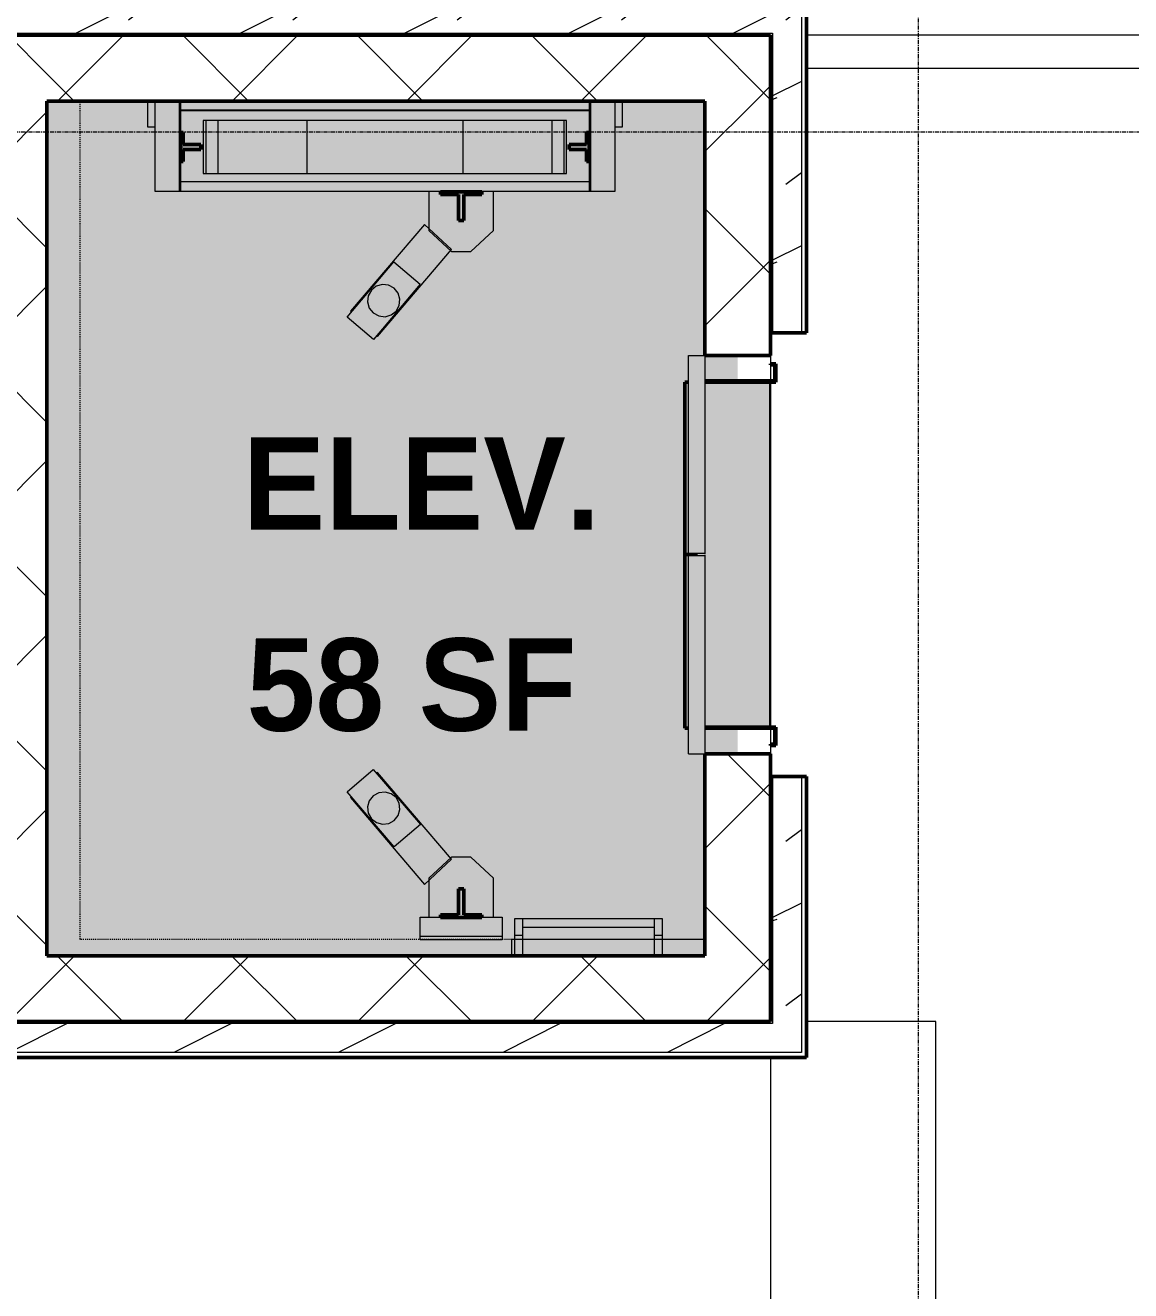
# Model space of a CAD drawing. Header units: inches. Extents: x -4294 to -464, y 9706 to 12475.
# Drawn here: x -3590 to -3455.5, y 11394.2 to 11548.2 of the extents above; entities that cross this region are included whole.
import ezdxf

# ---------------------------------------------------------------- set-up
doc = ezdxf.new("R2010")
doc.units = ezdxf.units.IN
doc.header["$MEASUREMENT"] = 0
doc.linetypes.add('Dash', pattern=[0.25, 0.125, -0.125])
doc.linetypes.add('Grid Line 1_2_', pattern=[0.875, 0.5, -0.125, 0.125, -0.125])
for name, color, linetype, lineweight in [('0-1', 7, 'Continuous', 5), ('0-5', 130, 'Continuous', 13), ('A-AREA-IDEN', 2, 'Continuous', 9), ('A-FLOR-3', 130, 'Continuous', 13), ('A-GENM-2', 250, 'Continuous', 50), ('A-GENM-3', 8, 'Continuous', 9), ('A-GENM-4', 160, 'Continuous', 9), ('A-GENM-5', 7, 'Continuous', 9), ('A-GENM-HDLN-1', 7, 'Dash', 9), ('A-WALL', 113, 'Continuous', 13), ('A-WALL-11', 113, 'Continuous', 5), ('A-WALL-12', 113, 'Continuous', 50), ('A-WALL-4', 250, 'Continuous', 50), ('A-WALL-PATT-4', 251, 'Continuous', 9), ('A-WALL-PATT-5', 111, 'Continuous', 9), ('G-IMPT', 8, 'Continuous', 9), ('G-IMPT-1', 1, 'Continuous', 9), ('Q-SPCQ-1', 7, 'Continuous', 9), ('Q-SPCQ-3', 37, 'Continuous', 9), ('S-GRID-1', 1, 'Grid Line 1_2_', 9)]:
    doc.layers.add(name, color=color, linetype=linetype, lineweight=lineweight)
doc.layers.add('A-AREA-PATT-2', color=7, linetype='Continuous', lineweight=9, transparency=1)
doc.styles.add('Century Gothic_B', font='GOTHICB.TTF', dxfattribs={"height": 11.25})
pattern_1 = [(45, (0, 0), (-10.606602, 10.606602), []), (135, (0, 0), (-10.606602, -10.606602), [])]
pattern_2 = [(216.87, (7.997, 19.992), (59.9755286, 39.9843071), [9.996, -89.964]), (206.565, (19.992, 13.994), (-19.991807, -19.992219), [22.352, -22.352]), (198.435, (19.992, 3.998), (-39.983821, -19.991955), [12.644, -50.576])]

# ---------------------------------------------------------------- blocks, each defined once
blk = doc.blocks.new('CTR - 1st Phase - Shell_rvt-1-FLOOR PLAN - 2ND FLOOR')
at = {"layer": 'A-FLOR-3'}
for p, q in [((-3408.92, 11546.99), (-3494.95, 11546.99)), ((-3494.95, 11542.99), (-3408.92, 11542.99)), ((-3499.32, 11508.05), (-3499.32, 11507.01)), ((-3499.32, 11506.89), (-3499.32, 11504.92)), ((-3499.32, 11504.8), (-3499.32, 11462.79)), ((-3499.32, 11462.68), (-3499.32, 11460.71)), ((-3499.32, 11460.59), (-3499.32, 11459.55)), ((-3479.22, 11426.99), (-3494.95, 11426.99)), ((-3479.22, 11369.19), (-3479.22, 11426.99)), ((-3499.32, 11422.61), (-3499.32, 11369.19))]:
    blk.add_line(p, q, dxfattribs=at)
at = {"layer": 'S-GRID-1'}
for p, q in [((-3481.32, 9836.18), (-3481.32, 12413.74)), ((-464.45, 11535.19), (-4232.19, 11535.19))]:
    blk.add_line(p, q, dxfattribs=at)
blk = doc.blocks.new('Elevator Door-Center - 48_ x 84_-2010370-FLOOR PLAN - 2ND FLOOR')
at = {"layer": 'Q-SPCQ-3'}
for points in [[(-28.15, 4.96), (-28.15, 4), (-4.03, 4), (-4.03, 6), (-28.15, 6)], [(-3.78, 4), (20.35, 4), (20.35, 6), (-3.78, 6), (-3.78, 4.96)]]:
    blk.add_hatch(color=256, dxfattribs=at).paths.add_polyline_path(points, flags=0)
at = {"layer": 'Q-SPCQ-1'}
for p, q in [((-28.15, 6), (-4.03, 6)), ((-28.15, 6), (-28.15, 4)), ((-4.03, 4), (-4.03, 6)), ((-3.78, 6), (20.35, 6)), ((-3.78, 4), (-3.78, 6)), ((20.35, 6), (20.35, 4)), ((-4.03, 4), (-28.15, 4)), ((20.35, 4), (-3.78, 4))]:
    blk.add_line(p, q, dxfattribs=at)
blk = doc.blocks.new('Otis_G2S_06102019171910 - Duty_3000_Speed_150_Seismic_N_CwtLoc_L2_PitDepth_60_OpeningType_Front_CwtSafety_N_FRSAME_NPT-2125002-FLOOR PLAN - 2ND FLOOR')
at = {"layer": 'G-IMPT'}
h = blk.add_hatch(color=256, dxfattribs=at)
h.paths.add_polyline_path([(92.16, 63.73), (92.16, 14.06), (94.66, 14.06), (94.66, 14.37), (96.1, 14.37), (96.1, 16.5), (96.72, 16.5), (96.72, 14.37), (98.16, 14.37), (98.16, 14.06), (100.82, 14.06), (100.82, 63.73), (98.16, 63.73), (98.16, 63.43), (96.72, 63.43), (96.72, 61.3), (96.1, 61.3), (96.05, 63.43), (94.66, 63.43), (94.66, 63.73), (93.18, 63.73)], flags=0)
h.paths.add_polyline_path([(93.18, 38.88), (93.18, 60.99), (99.64, 60.99), (99.64, 16.8), (93.18, 16.8), (93.18, 25.09)], flags=0)
for points in [[(100.82, 14.06), (100.94, 14.06), (100.94, 63.73), (100.82, 63.73), (100.82, 16.8)], [(93.18, 48.39), (93.18, 29.39), (99.64, 29.39), (99.64, 48.39), (96.05, 48.39)], [(6.69, 34.07), (9.75, 30.81), (20.32, 39.81), (20.21, 39.92), (13.98, 34.59), (11.25, 37.78), (17.34, 42.99), (17.26, 43.07), (7.29, 34.59)], [(73.37, 39.81), (83.93, 30.81), (86.99, 34.07), (76.43, 43.07), (76.33, 42.97), (82.45, 37.8), (79.73, 34.6), (73.46, 39.91)], [(14, 39.2), (14.09, 38.44), (14.47, 37.77), (15.07, 37.29), (15.81, 37.08), (16.57, 37.18), (17.24, 37.55), (17.72, 38.15), (17.92, 38.89), (17.83, 39.66), (17.46, 40.33), (16.85, 40.8), (16.12, 41.01), (15.35, 40.92), (14.68, 40.54), (14.21, 39.94), (14.09, 39.52)], [(75.76, 38.88), (75.97, 38.14), (76.45, 37.54), (77.12, 37.17), (77.89, 37.09), (78.63, 37.3), (79.23, 37.78), (79.6, 38.45), (79.68, 39.21), (79.47, 39.95), (78.99, 40.55), (78.32, 40.92), (77.56, 41.01), (76.82, 40.8), (76.22, 40.32), (75.85, 39.65)], [(2.69, 25.69), (7.44, 25.69), (10, 28.45), (9.99, 30.81), (9.89, 30.93), (9.75, 30.81), (7.17, 33.56), (2.69, 33.56), (2.69, 32.13), (2.97, 32.13), (2.97, 29.94), (6.16, 29.94), (6.16, 29.31), (2.97, 29.31), (2.97, 27.13), (2.69, 27.13)]]:
    blk.add_hatch(color=256, dxfattribs=at).paths.add_polyline_path(points, flags=0)
h = blk.add_hatch(color=256, dxfattribs=at)
h.paths.add_polyline_path([(93.18, 60.99), (93.18, 16.8), (99.64, 16.8), (99.64, 60.99), (96.05, 60.99)], flags=0)
h.paths.add_polyline_path([(93.18, 29.39), (93.18, 48.39), (99.64, 48.39), (99.64, 29.39), (96.05, 29.39)], flags=0)
h = blk.add_hatch(color=256, dxfattribs=at)
h.paths.add_polyline_path([(11.25, 37.78), (13.98, 34.59), (20.68, 40.32), (17.92, 43.49), (13.01, 39.29)], flags=0)
h.paths.add_polyline_path([(14, 39.2), (14.21, 39.94), (14.68, 40.54), (15.35, 40.92), (16.12, 41.01), (16.85, 40.8), (17.46, 40.33), (17.83, 39.66), (17.92, 38.89), (17.72, 38.15), (17.24, 37.55), (16.57, 37.18), (15.81, 37.08), (15.07, 37.29), (14.47, 37.77), (14.09, 38.44)], flags=0)
h = blk.add_hatch(color=256, dxfattribs=at)
h.paths.add_polyline_path([(73, 40.29), (79.73, 34.6), (82.45, 37.8), (75.71, 43.5), (75.29, 43)], flags=0)
h.paths.add_polyline_path([(75.76, 38.88), (75.85, 39.65), (76.22, 40.32), (76.82, 40.8), (77.56, 41.01), (78.32, 40.92), (78.99, 40.55), (79.47, 39.95), (79.68, 39.21), (79.6, 38.45), (79.23, 37.78), (78.63, 37.3), (77.89, 37.09), (77.12, 37.17), (76.45, 37.54), (75.97, 38.14), (75.76, 38.88)], flags=0)
h = blk.add_hatch(color=256, dxfattribs=at)
h.paths.add_polyline_path([(83.68, 28.45), (86.24, 25.69), (90.99, 25.69), (90.96, 33.56), (86.51, 33.56), (83.93, 30.81), (83.8, 30.93), (83.68, 30.8)], flags=0)
h.paths.add_polyline_path([(87.46, 29.94), (90.65, 29.94), (90.65, 32.13), (90.96, 32.13), (90.96, 27.13), (90.65, 27.13), (90.65, 29.31), (87.46, 29.31)], flags=0)
at = {"layer": 'G-IMPT-1'}
for p, q in [((92.16, 63.73), (94.66, 63.73)), ((98.16, 63.73), (100.82, 63.73)), ((100.82, 63.73), (100.94, 63.73)), ((100.82, 14.06), (100.82, 63.73)), ((100.94, 63.73), (100.94, 14.06)), ((93.18, 60.99), (93.18, 16.8)), ((99.64, 60.99), (93.18, 60.99)), ((93.19, 60.68), (93.19, 59.18)), ((99.63, 60.68), (93.19, 60.68)), ((99.63, 59.18), (99.63, 60.68)), ((99.64, 16.8), (99.64, 60.99)), ((93.19, 59.18), (99.63, 59.18)), ((93.18, 48.39), (93.18, 29.39)), ((99.64, 48.39), (93.18, 48.39)), ((99.64, 29.39), (99.64, 48.39)), ((11.25, 37.78), (17.95, 43.51)), ((17.95, 43.51), (20.68, 40.32)), ((73, 40.29), (75.71, 43.5)), ((75.71, 43.5), (82.45, 37.8)), ((17.26, 43.07), (6.69, 34.07)), ((17.34, 42.99), (17.26, 43.07)), ((76.43, 43.07), (76.33, 42.97)), ((86.99, 34.07), (76.43, 43.07)), ((20.68, 40.32), (13.98, 34.59)), ((14.68, 40.54), (14.21, 39.94)), ((15.35, 40.92), (14.68, 40.54)), ((16.12, 41.01), (15.35, 40.92)), ((16.85, 40.8), (16.12, 41.01)), ((17.46, 40.33), (16.85, 40.8)), ((17.83, 39.66), (17.46, 40.33)), ((79.73, 34.6), (73, 40.29)), ((76.22, 40.32), (75.85, 39.65)), ((76.82, 40.8), (76.22, 40.32)), ((77.56, 41.01), (76.82, 40.8)), ((78.32, 40.92), (77.56, 41.01)), ((78.99, 40.55), (78.32, 40.92)), ((79.47, 39.95), (78.99, 40.55)), ((9.75, 30.81), (20.32, 39.81)), ((14.21, 39.94), (14, 39.2)), ((14, 39.2), (14.09, 38.44)), ((17.72, 38.15), (17.92, 38.89)), ((17.92, 38.89), (17.83, 39.66)), ((20.32, 39.81), (20.21, 39.92)), ((73.46, 39.91), (73.37, 39.81)), ((73.37, 39.81), (83.93, 30.81)), ((75.85, 39.65), (75.76, 38.88)), ((75.76, 38.88), (75.97, 38.14)), ((79.68, 39.21), (79.47, 39.95)), ((79.6, 38.45), (79.68, 39.21)), ((13.98, 34.59), (11.25, 37.78)), ((14.09, 38.44), (14.47, 37.77)), ((14.47, 37.77), (15.07, 37.29)), ((15.07, 37.29), (15.81, 37.08)), ((15.81, 37.08), (16.57, 37.18)), ((16.57, 37.18), (17.24, 37.55)), ((17.24, 37.55), (17.72, 38.15)), ((75.97, 38.14), (76.45, 37.54)), ((76.45, 37.54), (77.12, 37.17)), ((77.12, 37.17), (77.89, 37.09)), ((77.89, 37.09), (78.63, 37.3)), ((78.63, 37.3), (79.23, 37.78)), ((79.23, 37.78), (79.6, 38.45)), ((82.45, 37.8), (79.73, 34.6)), ((6.69, 34.07), (9.75, 30.81)), ((83.93, 30.81), (86.99, 34.07)), ((7.44, 33.56), (2.69, 33.56)), ((2.69, 33.56), (2.69, 32.13)), ((10, 30.8), (7.44, 33.56)), ((86.24, 33.56), (83.68, 30.8)), ((90.99, 33.56), (86.24, 33.56)), ((90.99, 25.69), (90.99, 33.56)), ((10, 28.45), (10, 30.8)), ((83.68, 30.8), (83.68, 28.45)), ((93.18, 29.39), (99.64, 29.39)), ((7.44, 25.69), (10, 28.45)), ((83.68, 28.45), (86.24, 25.69)), ((2.69, 27.13), (2.69, 25.69)), ((2.69, 25.69), (7.44, 25.69)), ((86.24, 25.69), (90.99, 25.69)), ((93.19, 18.61), (93.19, 17.11)), ((99.63, 18.61), (93.19, 18.61)), ((99.63, 17.11), (99.63, 18.61)), ((93.19, 17.11), (99.63, 17.11)), ((93.18, 16.8), (99.64, 16.8))]:
    blk.add_line(p, q, dxfattribs=at)
blk = doc.blocks.new('Otis_G2S_06102019171910 - Otis_G2S_06102019171910-2044336-FLOOR PLAN - 2ND FLOOR')
at = {"layer": 'A-GENM-3'}
h = blk.add_hatch(color=256, dxfattribs=at)
h.paths.add_polyline_path([(98.85, 66.89), (102, 66.89), (102, 67.78), (98.85, 67.78)], flags=0)
h.paths.add_polyline_path([(98.85, 10.91), (98.85, 10.02), (102, 10.02), (102, 10.91), (101.31, 10.91)], flags=0)
h = blk.add_hatch(color=256, dxfattribs=at)
h.paths.add_polyline_path([(91.02, 10.91), (102, 10.91), (102, 13.86), (91.02, 13.86)], flags=0)
h.paths.add_polyline_path([(91.02, 66.89), (91.02, 63.94), (102, 63.94), (102, 66.89), (92.16, 66.89)], flags=0)
h = blk.add_hatch(color=256, dxfattribs=at)
h.paths.add_polyline_path([(91.02, 63.74), (102, 63.74), (102, 63.94), (91.02, 63.94)], flags=0)
h.paths.add_polyline_path([(91.02, 13.86), (102, 13.86), (102, 14.06), (91.02, 14.06)], flags=0)
for points in [[(91.02, 63.74), (91.02, 14.06), (92.16, 14.06), (92.16, 63.74)], [(0, 24.63), (0.37, 24.63), (0.37, 34.63), (0, 34.63), (0, 25.09)], [(0.37, 24.63), (2.68, 24.63), (2.66, 34.63), (0.37, 34.63), (0.37, 25.09)], [(1.49, 6.14), (2.49, 6.14), (2.49, 22.14), (1.49, 22.14)], [(25.69, 2.41), (25.69, 2), (46.69, 2), (46.69, 1.25), (46.81, 1.25), (46.81, 2.41), (25.81, 2.41)], [(46.81, 2), (46.81, 1.25), (46.94, 1.25), (46.94, 2), (67.81, 2), (67.81, 2.41), (46.81, 2.41)], [(25.81, 0), (25.81, -7.88), (67.81, -7.88), (67.81, 0), (46.94, 0), (46.94, 0.96), (46.69, 0.96), (46.69, 0)]]:
    blk.add_hatch(color=256, dxfattribs=at).paths.add_polyline_path(points, flags=0)
h = blk.add_hatch(color=256, dxfattribs=at)
h.paths.add_polyline_path([(94.66, 63.73), (94.66, 63.43), (96.1, 63.43), (96.1, 61.3), (96.72, 61.3), (96.72, 63.43), (98.16, 63.43), (98.16, 63.74), (94.66, 63.74)], flags=0)
h.paths.add_polyline_path([(94.66, 14.37), (94.66, 14.06), (98.16, 14.06), (98.16, 14.37), (96.72, 14.37), (96.72, 16.5), (96.1, 16.5), (96.05, 14.37)], flags=0)
h = blk.add_hatch(color=256, dxfattribs=at)
h.paths.add_polyline_path([(2.66, 32.13), (2.69, 27.13), (2.97, 27.13), (2.97, 29.31), (6.16, 29.31), (6.16, 29.94), (2.97, 29.94), (2.97, 32.13), (2.68, 32.13)], flags=0)
h.paths.add_polyline_path([(87.46, 29.94), (87.46, 29.31), (90.65, 29.31), (90.65, 27.13), (90.96, 27.13), (90.96, 32.13), (90.65, 32.13), (90.65, 29.94), (88.43, 29.94)], flags=0)
h = blk.add_hatch(color=256, dxfattribs=at)
h.paths.add_polyline_path([(0, 23.14), (0, 22.14), (0.49, 22.14), (0.49, 23.14), (0.37, 23.14)], flags=0)
h.paths.add_polyline_path([(0, 5.64), (0, 5.14), (0.49, 5.14), (0.49, 6.14), (0, 6.14)], flags=0)
h = blk.add_hatch(color=256, dxfattribs=at)
h.paths.add_polyline_path([(0.49, 23.14), (0.49, 22.14), (2.49, 22.14), (2.49, 23.14), (1.49, 23.14)], flags=0)
h.paths.add_polyline_path([(0.49, 5.14), (2.49, 5.14), (2.49, 6.14), (0.49, 6.14), (0.49, 5.74)], flags=0)
h = blk.add_hatch(color=256, dxfattribs=at)
h.paths.add_polyline_path([(23.6, -8.34), (23.6, -8.64), (25.81, -8.64), (25.81, 0), (25.69, 0), (25.69, -8.52), (23.73, -8.52), (23.73, -8), (23.6, -8)], flags=0)
h.paths.add_polyline_path([(67.81, -8.64), (70.02, -8.64), (70.02, -8), (69.9, -8), (69.9, -8.52), (67.94, -8.52), (67.94, 0), (67.81, 0), (67.81, -8)], flags=0)
h = blk.add_hatch(color=256, dxfattribs=at)
h.paths.add_polyline_path([(25.53, -8), (25.69, -8), (25.69, -7.93)], flags=0)
h.paths.add_polyline_path([(25.81, -8), (67.81, -8), (67.81, -7.88), (25.81, -7.88)], flags=0)
h.paths.add_polyline_path([(67.94, -8), (68.09, -8), (67.94, -7.93)], flags=0)
at = {"layer": 'A-GENM-4'}
blk.add_hatch(color=256, dxfattribs=at).paths.add_polyline_path([(-2, 0), (0, 0), (0, 23.5), (-2, 23.5)], flags=0)
at = {"layer": 'A-GENM-2'}
for p, q in [((98.16, 63.74), (94.66, 63.74)), ((94.66, 63.74), (94.66, 63.43)), ((94.66, 63.43), (96.1, 63.43)), ((96.1, 63.43), (96.1, 61.3)), ((96.72, 61.3), (96.72, 63.43)), ((96.72, 63.43), (98.16, 63.43)), ((98.16, 63.43), (98.16, 63.74)), ((96.1, 61.3), (96.72, 61.3)), ((2.97, 32.13), (2.66, 32.13)), ((2.66, 32.13), (2.66, 27.13)), ((2.97, 29.94), (2.97, 32.13)), ((90.96, 32.13), (90.65, 32.13)), ((90.65, 32.13), (90.65, 29.94)), ((90.96, 27.13), (90.96, 32.13)), ((6.16, 29.94), (2.97, 29.94)), ((2.97, 27.13), (2.97, 29.31)), ((2.97, 29.31), (6.16, 29.31)), ((6.16, 29.31), (6.16, 29.94)), ((90.65, 29.94), (87.46, 29.94)), ((87.46, 29.94), (87.46, 29.31)), ((87.46, 29.31), (90.65, 29.31)), ((90.65, 29.31), (90.65, 27.13)), ((2.66, 27.13), (2.97, 27.13)), ((90.65, 27.13), (90.96, 27.13)), ((96.72, 16.5), (96.1, 16.5)), ((96.1, 16.5), (96.1, 14.37)), ((96.72, 14.37), (96.72, 16.5)), ((96.1, 14.37), (94.66, 14.37)), ((94.66, 14.37), (94.66, 14.06)), ((94.66, 14.06), (98.16, 14.06)), ((98.16, 14.37), (96.72, 14.37)), ((98.16, 14.06), (98.16, 14.37)), ((46.81, 2.41), (25.69, 2.41)), ((25.69, 2.41), (25.69, 2)), ((67.81, 2.41), (46.81, 2.41)), ((46.81, 2.41), (46.81, 1.25)), ((46.81, 1.25), (46.81, 2.41)), ((67.81, 2), (67.81, 2.41)), ((46.69, 1.25), (46.81, 1.25)), ((46.81, 1.25), (46.94, 1.25)), ((25.69, 0), (25.69, -8.52)), ((25.81, -8.64), (25.81, 0)), ((67.81, 0), (67.81, -8.64)), ((67.94, -8.52), (67.94, 0)), ((23.73, -8), (23.6, -8)), ((23.6, -8), (23.6, -8.64)), ((23.6, -8.64), (25.81, -8.64)), ((23.73, -8.52), (23.73, -8)), ((25.69, -8.52), (23.73, -8.52)), ((67.81, -8.64), (70.02, -8.64)), ((69.9, -8.52), (67.94, -8.52)), ((70.02, -8), (69.9, -8)), ((69.9, -8), (69.9, -8.52)), ((70.02, -8.64), (70.02, -8))]:
    blk.add_line(p, q, dxfattribs=at)
at = {"layer": 'A-GENM-5'}
for p, q in [((102, 67.78), (98.85, 67.78)), ((98.85, 67.78), (98.85, 66.89)), ((102, 66.89), (91.02, 66.89)), ((91.02, 66.89), (91.02, 63.94)), ((102, 63.94), (91.02, 63.94)), ((91.02, 63.94), (91.02, 63.74)), ((91.02, 63.74), (91.02, 14.06)), ((91.02, 63.74), (102, 63.74)), ((92.16, 14.06), (92.16, 63.74)), ((0, 34.63), (0.37, 34.63)), ((0, 34.63), (0, 24.63)), ((0.37, 34.63), (2.68, 34.63)), ((0.37, 34.63), (0.37, 24.63)), ((2.68, 34.63), (2.68, 32.13)), ((2.68, 27.13), (2.68, 24.63)), ((0, 23.5), (-2, 23.5)), ((0.49, 23.14), (-2, 23.14)), ((0.37, 24.63), (0, 24.63)), ((0, 0), (0, 23.5)), ((2.68, 24.63), (0.37, 24.63)), ((2.49, 23.14), (0.49, 23.14)), ((0.49, 23.14), (0.49, 22.14)), ((2.49, 22.14), (2.49, 23.14)), ((-2, 22.14), (0.49, 22.14)), ((0.49, 22.14), (2.49, 22.14)), ((1.49, 22.14), (1.49, 6.14)), ((2.49, 6.14), (2.49, 22.14)), ((91.02, 14.06), (91.02, 13.86)), ((94.66, 14.06), (91.02, 14.06)), ((91.02, 13.86), (102, 13.86)), ((91.02, 13.86), (91.02, 10.91)), ((102, 14.06), (98.16, 14.06)), ((91.02, 10.91), (102, 10.91)), ((98.85, 10.91), (98.85, 10.02)), ((98.85, 10.02), (102, 10.02)), ((0.49, 6.14), (-2, 6.14)), ((-2, 5.14), (0.49, 5.14)), ((2.49, 6.14), (0.49, 6.14)), ((0.49, 6.14), (0.49, 5.14)), ((0.49, 5.14), (2.49, 5.14)), ((2.49, 5.14), (2.49, 6.14)), ((46.94, 0.96), (46.69, 0.96)), ((25.69, -7.93), (25.53, -8)), ((67.81, -7.88), (25.81, -7.88)), ((68.09, -8), (67.93, -7.93))]:
    blk.add_line(p, q, dxfattribs=at)
at = {"layer": 'A-GENM-HDLN-1'}
for p, q in [((0, 0), (0, 75.98)), ((0, 75.98), (102, 75.98)), ((102, 75.98), (102, 0)), ((102, 0), (0, 0))]:
    blk.add_line(p, q, dxfattribs=at)
blk.add_blockref('Otis_G2S_06102019171910 - Duty_3000_Speed_150_Seismic_N_CwtLoc_L2_PitDepth_60_OpeningType_Front_CwtSafety_N_FRSAME_NPT-2125002-FLOOR PLAN - 2ND FLOOR', (0, 0))
blk = doc.blocks.new('CTR - 1st Phase -Stairs _ Elevators_rvt-1-FLOOR PLAN - 2ND FLOOR')
at = {"layer": 'A-WALL-PATT-4'}
h = blk.add_hatch(dxfattribs=at)
h.set_pattern_fill('FP_44', color=256, style=0, pattern_type=2)
h.set_pattern_definition(pattern_1)
h.paths.add_polyline_path([(-3587.32, 11426.99), (-3587.32, 11546.99), (-3595.32, 11546.99), (-3595.32, 11426.99)], flags=0)
h = blk.add_hatch(dxfattribs=at)
h.set_pattern_fill('FP_44', color=256, style=0, pattern_type=2)
h.set_pattern_definition(pattern_1)
h.paths.add_polyline_path([(-3573.76, 11538.99), (-3499.32, 11538.99), (-3499.32, 11546.99), (-3587.32, 11546.99), (-3587.32, 11538.99)], flags=0)
h = blk.add_hatch(dxfattribs=at)
h.set_pattern_fill('FP_44', color=256, style=0, pattern_type=2)
h.set_pattern_definition(pattern_1)
h.paths.add_polyline_path([(-3507.32, 11426.99), (-3499.32, 11426.99), (-3499.32, 11459.55), (-3507.32, 11459.55), (-3507.32, 11434.99)], flags=0)
h.paths.add_polyline_path([(-3507.32, 11508.05), (-3499.32, 11508.05), (-3499.32, 11538.99), (-3507.32, 11538.99), (-3507.32, 11512.28)], flags=0)
h = blk.add_hatch(dxfattribs=at)
h.set_pattern_fill('FP_44', color=256, style=0, pattern_type=2)
h.set_pattern_definition(pattern_1)
h.paths.add_polyline_path([(-3587.32, 11426.99), (-3507.32, 11426.99), (-3507.32, 11434.99), (-3587.32, 11434.99)], flags=0)
at = {"layer": 'A-WALL-4'}
for p, q in [((-3587.32, 11546.99), (-3595.32, 11546.99)), ((-3499.32, 11546.99), (-3587.32, 11546.99)), ((-3499.32, 11538.99), (-3499.32, 11546.99)), ((-3587.32, 11434.99), (-3587.32, 11538.99)), ((-3587.32, 11538.99), (-3507.32, 11538.99)), ((-3507.32, 11538.99), (-3507.32, 11508.05)), ((-3499.32, 11508.05), (-3499.32, 11538.99)), ((-3507.32, 11508.05), (-3499.32, 11508.05)), ((-3499.32, 11459.55), (-3507.32, 11459.55)), ((-3507.32, 11459.55), (-3507.32, 11434.99)), ((-3499.32, 11426.99), (-3499.32, 11459.55)), ((-3507.32, 11434.99), (-3587.32, 11434.99)), ((-3595.32, 11426.99), (-3587.32, 11426.99)), ((-3587.32, 11426.99), (-3507.32, 11426.99)), ((-3507.32, 11426.99), (-3499.32, 11426.99))]:
    blk.add_line(p, q, dxfattribs=at)
at = {"layer": '0-5'}
for name, p, rotation in [('Otis_G2S_06102019171910 - Otis_G2S_06102019171910-2044336-FLOOR PLAN - 2ND FLOOR', (-3507.32, 11436.99), 90.0000000000184), ('Elevator Door-Center - 48_ x 84_-2010370-FLOOR PLAN - 2ND FLOOR', (-3503.32, 11487.7), 90.0000000000186)]:
    blk.add_blockref(name, p, dxfattribs=dict(at, rotation=rotation))

msp = doc.modelspace()

# ---------------------------------------------------------------- hatches: boundary and pattern name
at = {"layer": 'A-AREA-PATT-2'}
h = msp.add_hatch(color=256, dxfattribs=at)
h.paths.add_polyline_path([(-3507.3237, 11459.5504), (-3503.3237, 11459.5504), (-3503.3237, 11462.6754), (-3507.3237, 11462.6754), (-3507.3237, 11461.8434)], flags=0)
h.paths.add_polyline_path([(-3507.3237, 11508.0504), (-3507.3237, 11504.9254), (-3503.3237, 11504.9254), (-3503.3237, 11508.0504), (-3506.3559, 11508.0504)], flags=0)
h.paths.add_polyline_path([(-3586.9133, 11434.9894), (-3530.8197, 11434.9894), (-3530.8197, 11436.9894), (-3530.4655, 11436.9894), (-3530.4655, 11439.4814), (-3512.4655, 11439.4814), (-3512.4655, 11436.9894), (-3507.3237, 11436.9894), (-3507.3237, 11459.5504), (-3509.3237, 11459.5504), (-3509.3237, 11462.6754), (-3509.73, 11462.6754), (-3509.73, 11504.8004), (-3509.3237, 11504.8004), (-3509.3237, 11508.0504), (-3507.3237, 11508.0504), (-3507.3237, 11538.9894), (-3517.3471, 11538.9894), (-3517.3471, 11535.8398), (-3518.2327, 11535.8398), (-3518.2327, 11528.0051), (-3574.2169, 11528.0051), (-3574.2169, 11535.8398), (-3575.1025, 11535.8398), (-3575.1025, 11538.9894), (-3587.3237, 11538.9894), (-3587.3237, 11434.9894)], flags=0)
h.paths.add_polyline_path([(-3532.4176, 11436.9894), (-3541.9497, 11436.9894), (-3541.9088, 11439.6666), (-3540.8842, 11439.6823), (-3540.8842, 11444.1634), (-3541.3967, 11443.6823), (-3550.3967, 11454.2448), (-3550.31, 11454.3263), (-3550.8326, 11454.9374), (-3547.6408, 11457.6672), (-3547.2444, 11457.2038), (-3547.1367, 11457.3048), (-3538.2502, 11446.8755), (-3538.1242, 11446.9923), (-3535.7692, 11446.9923), (-3533.0092, 11444.4323), (-3533.0092, 11439.6823), (-3531.9497, 11439.6666), (-3531.9497, 11436.9894)], flags=0)
h.paths.add_polyline_path([(-3513.4655, 11436.9894), (-3513.4655, 11438.4814), (-3529.4655, 11438.4814), (-3529.4655, 11436.9894)], flags=0)
h.paths.add_polyline_path([(-3508.5737, 11483.6754), (-3508.2808, 11483.6754), (-3508.2808, 11483.9254), (-3508.5737, 11483.9254), (-3508.5737, 11483.8004)], flags=0)
h.paths.add_polyline_path([(-3547.6148, 11509.9897), (-3550.8217, 11512.7019), (-3550.2955, 11513.324), (-3550.3967, 11513.419), (-3541.3967, 11523.9815), (-3540.8842, 11523.5005), (-3540.8842, 11527.9815), (-3533.0092, 11527.9815), (-3533.0092, 11523.2315), (-3535.7692, 11520.6715), (-3538.1367, 11520.6831), (-3538.2502, 11520.7884), (-3547.1367, 11510.359), (-3547.2291, 11510.4457), (-3547.3025, 11510.359)], flags=0)
h.paths.add_polyline_path([(-3571.0673, 11529.1468), (-3571.0575, 11529.1468), (-3571.0575, 11537.9263), (-3521.3823, 11537.9263), (-3521.3823, 11538.9894), (-3571.0673, 11538.9894), (-3571.0673, 11530.1655)], flags=0)
at = {"layer": 'A-WALL-11'}
msp.add_hatch(color=256, dxfattribs=at).paths.add_polyline_path([(-3819.3237, 11546.9894), (-3499.0737, 11546.9894), (-3499.0979, 11547.2394), (-3819.3237, 11547.2394)], flags=0)
h = msp.add_hatch(color=256, dxfattribs=at)
h.paths.add_polyline_path([(-3499.3237, 11426.7394), (-3499.0737, 11426.7394), (-3499.0737, 11456.8004), (-3499.3237, 11456.8004), (-3499.3237, 11426.9894)], flags=0)
h.paths.add_polyline_path([(-3499.0737, 11510.8004), (-3499.0737, 11546.9894), (-3499.3237, 11546.9894), (-3499.3237, 11510.8004)], flags=0)
h = msp.add_hatch(color=256, dxfattribs=at)
h.paths.add_polyline_path([(-3819.3237, 11426.7394), (-3646.9987, 11426.7394), (-3646.9987, 11426.9894), (-3819.3237, 11426.9894)], flags=0)
h.paths.add_polyline_path([(-3504.8531, 11426.7394), (-3499.3237, 11426.7394), (-3499.3237, 11426.9894), (-3606.9987, 11426.9894), (-3606.9987, 11426.7394), (-3507.3237, 11426.7394)], flags=0)
at = {"layer": 'A-WALL-PATT-5'}
h = msp.add_hatch(dxfattribs=at)
h.set_pattern_fill('FP_2', color=256, style=0, pattern_type=2)
h.set_pattern_definition(pattern_2)
h.paths.add_polyline_path([(-3819.3237, 11547.2394), (-3495.5737, 11547.2394), (-3495.5737, 11550.7394), (-3819.3237, 11550.7394)], flags=0)
h = msp.add_hatch(dxfattribs=at)
h.set_pattern_fill('FP_2', color=256, style=0, pattern_type=2)
h.set_pattern_definition(pattern_2)
h.paths.add_polyline_path([(-3495.5737, 11423.2394), (-3495.5737, 11456.8004), (-3499.0737, 11456.8004), (-3499.0737, 11423.2394)], flags=0)
h.paths.add_polyline_path([(-3495.5737, 11510.8004), (-3495.5737, 11547.2394), (-3499.0737, 11547.2394), (-3499.0737, 11510.8004)], flags=0)
h = msp.add_hatch(dxfattribs=at)
h.set_pattern_fill('FP_2', color=256, style=0, pattern_type=2)
h.set_pattern_definition(pattern_2)
h.paths.add_polyline_path([(-3819.3237, 11423.2394), (-3666.8737, 11423.2394), (-3666.8737, 11426.7394), (-3819.3237, 11426.7394)], flags=0)
h.paths.add_polyline_path([(-3663.3737, 11423.2394), (-3646.9987, 11423.2394), (-3646.9987, 11426.7394), (-3663.3737, 11426.7337)], flags=0)
h.paths.add_polyline_path([(-3504.8531, 11423.2394), (-3499.0737, 11423.2394), (-3499.0737, 11426.7394), (-3606.9987, 11426.7394), (-3606.9987, 11423.2394), (-3507.3237, 11423.2394)], flags=0)
h = msp.add_hatch(dxfattribs=at)
h.set_pattern_fill('FP_1', color=256, style=0, pattern_type=2)
h.set_pattern_definition([(0, (0, 0), (38.4, 9.6), [1.584, -27.216, 1.584, -27.216, -153.6]), (0, (0, 0), (38.4, 9.6), [-57.6, 1.584, -56.016, 1.584, -27.216, -67.2]), (0, (0, 0), (38.4, 9.6), [-144, 1.584, -17.616, 1.584, -46.416]), (120, (14.4, 4.8), (-27.513844, 28.4553755), [1.584, -27.216, 1.584, -27.216, -153.6]), (120, (14.4, 4.8), (-27.513844, 28.4553755), [-57.6, 1.584, -56.016, 1.584, -27.216, -67.2]), (120, (14.4, 4.8), (-27.513844, 28.4553755), [-144, 1.584, -17.616, 1.584, -46.416]), (240, (19.2, 24), (-10.886156, -38.0553755), [1.584, -27.216, 1.584, -27.216, -153.6]), (240, (19.2, 24), (-10.886156, -38.0553755), [-57.6, 1.584, -56.016, 1.584, -27.216, -67.2]), (240, (19.2, 24), (-10.886156, -38.0553755), [-144, 1.584, -17.616, 1.584, -46.416])])
h.paths.add_polyline_path([(-3662.7487, 11422.6144), (-3646.9987, 11422.6144), (-3646.9987, 11423.2394), (-3662.7487, 11423.2394)], flags=0)
h.paths.add_polyline_path([(-3795.7767, 11422.6144), (-3667.4987, 11422.6144), (-3667.4987, 11423.2394), (-3819.3237, 11423.2394), (-3819.3237, 11422.6144), (-3808.0621, 11422.6144)], flags=0)
h.paths.add_polyline_path([(-3559.982, 11422.6144), (-3495.5737, 11422.6144), (-3495.5737, 11423.2394), (-3606.9987, 11423.2394), (-3606.9987, 11422.6144), (-3587.3237, 11422.6144)], flags=0)

# ---------------------------------------------------------------- linework, layer by layer
at = {"layer": 'A-WALL'}
for p, q in [((-3495.5737, 11550.7394), (-3495.5737, 11510.8004)), ((-3819.3237, 11547.2394), (-3499.0737, 11547.2394)), ((-3499.0737, 11547.2394), (-3499.0737, 11510.8004)), ((-3499.0737, 11456.8004), (-3499.0737, 11426.7394)), ((-3495.5737, 11456.8004), (-3495.5737, 11423.2394)), ((-3499.0737, 11426.7394), (-3606.9987, 11426.7394)), ((-3495.5737, 11423.2394), (-3606.9987, 11423.2394))]:
    msp.add_line(p, q, dxfattribs=at)
at = {"layer": 'A-WALL-12'}
for p, q in [((-3494.9487, 11510.8004), (-3494.9487, 11551.3644)), ((-3819.3237, 11546.9894), (-3499.3237, 11546.9894)), ((-3499.3237, 11546.9894), (-3499.3237, 11510.8004)), ((-3499.3237, 11510.8004), (-3494.9487, 11510.8004)), ((-3494.9487, 11456.8004), (-3499.3237, 11456.8004)), ((-3499.3237, 11456.8004), (-3499.3237, 11426.9894)), ((-3494.9487, 11422.6144), (-3494.9487, 11456.8004)), ((-3499.3237, 11426.9894), (-3606.9987, 11426.9894)), ((-3606.9987, 11422.6144), (-3494.9487, 11422.6144))]:
    msp.add_line(p, q, dxfattribs=at)

# ---------------------------------------------------------------- block references
at = {"layer": '0-1'}
for name in ['CTR - 1st Phase - Shell_rvt-1-FLOOR PLAN - 2ND FLOOR', 'CTR - 1st Phase -Stairs _ Elevators_rvt-1-FLOOR PLAN - 2ND FLOOR']:
    msp.add_blockref(name, (0, 0), dxfattribs=at)

# ---------------------------------------------------------------- texts
at = {"layer": 'A-AREA-IDEN', "char_height": 11.25, "attachment_point": 1, "style": 'Century Gothic_B'}
for s, insert, width in [('ELEV.', (-3563.511, 11498.0719), 47.7225), ('58 SF', (-3563.0386, 11473.6143), 46.58625)]:
    msp.add_mtext(s, dxfattribs=dict(at, insert=insert, width=width))

doc.saveas('drawing.dxf')
